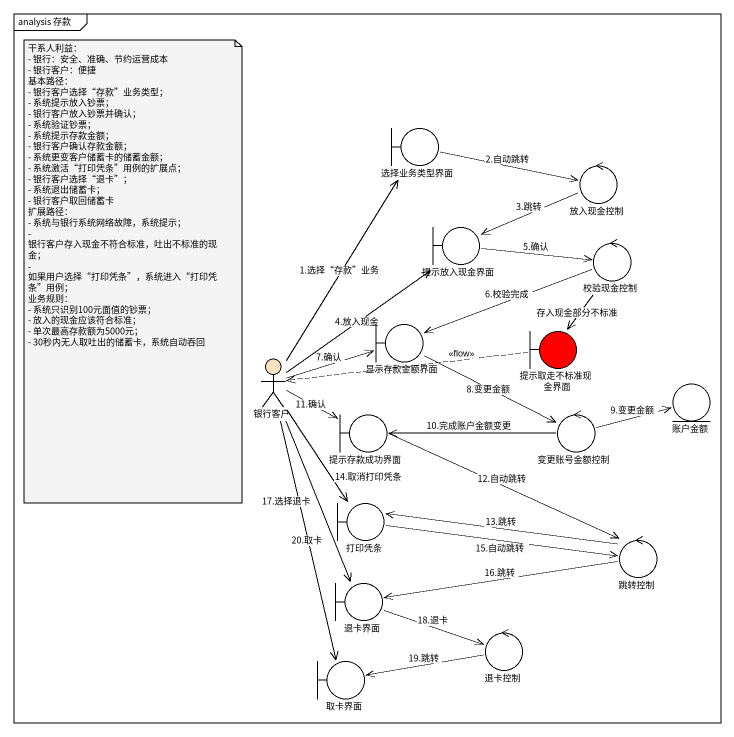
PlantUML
@startuml
mainframe analysis 存款
boundary 选择业务类型界面
control 放入现金控制
boundary 提示放入现金界面
control 校验现金控制
actor 银行客户 #F8E2C1
boundary 显示存款金额界面
boundary 提示取走不标准现金界面 #FF0000
entity 账户金额
boundary 提示存款成功界面
control 变更账号金额控制
boundary 打印凭条
control 跳转控制
boundary 退卡界面
boundary 取卡界面
control 退卡控制
选择业务类型界面 -right-> 放入现金控制 : 2.自动跳转
放入现金控制 -left-> 提示放入现金界面 : 3.跳转
提示放入现金界面 -right-> 校验现金控制 : 5.确认
校验现金控制 -left-> 显示存款金额界面 : 6.校验完成
校验现金控制 --> 提示取走不标准现金界面 : 存入现金部分不标准
银行客户 -up-> 选择业务类型界面 : 1.选择“存款”业务
银行客户 -up-> 提示放入现金界面 : 4.放入现金
银行客户 -right-> 显示存款金额界面 : 7.确认
银行客户 -right-> 提示存款成功界面 : 11.确认
银行客户 --> 打印凭条 : 14.取消打印凭条
银行客户 --> 退卡界面 : 17.选择退卡
银行客户 --> 取卡界面 : 20.取卡
显示存款金额界面 -right-> 变更账号金额控制 : 8.变更金额
提示取走不标准现金界面 .left.> 银行客户 : <<flow>>
提示存款成功界面 -right-> 跳转控制 : 12.自动跳转
变更账号金额控制 -right-> 账户金额 : 9.变更金额
变更账号金额控制 -left-> 提示存款成功界面 : 10.完成账户金额变更
打印凭条 -right-> 跳转控制 : 15.自动跳转
跳转控制 -left-> 打印凭条 : 13.跳转
跳转控制 -left-> 退卡界面 : 16.跳转
退卡界面 -right-> 退卡控制 : 18.退卡
退卡控制 -left-> 取卡界面 : 19.跳转
note as N1
  干系人利益：
  - 银行：安全、准确、节约运营成本
  - 银行客户：便捷
  基本路径：
  - 银行客户选择“存款”业务类型；
  - 系统提示放入钞票；
  - 银行客户放入钞票并确认；
  - 系统验证钞票；
  - 系统提示存款金额；
  - 银行客户确认存款金额；
  - 系统更变客户储蓄卡的储蓄金额；
  - 系统激活“打印凭条”用例的扩展点；
  - 银行客户选择“退卡”；
  - 系统退出储蓄卡；
  - 银行客户取回储蓄卡
  扩展路径：
  - 系统与银行系统网络故障，系统提示；
  - 银行客户存入现金不符合标准，吐出不标准的现金；
  - 如果用户选择“打印凭条”，系统进入“打印凭条”用例；
  业务规则：
  - 系统只识别100元面值的钞票；
  - 放入的现金应该符合标准；
  - 单次最高存款额为5000元；
  - 30秒内无人取吐出的储蓄卡，系统自动吞回
end note
@enduml
